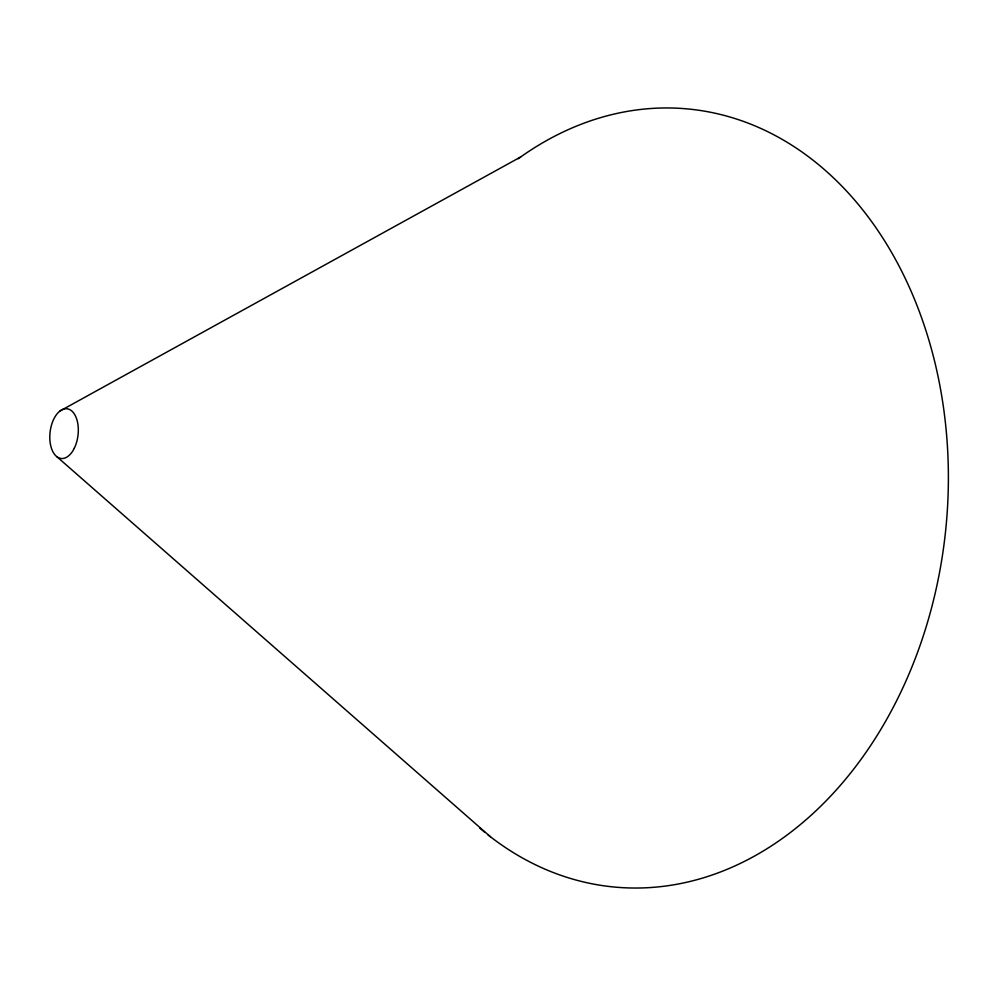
<?xml version="1.0" encoding="UTF-8"?>
<svg xmlns="http://www.w3.org/2000/svg" width="996" height="996" viewBox="0 0 996 996"><rect width="100%" height="100%" fill="white"/><g stroke="black" fill="none" stroke-linecap="round" stroke-linejoin="round"><path stroke-width="1.49" d="M60.096 410.925L520.659 156.982M56.984 456.803L490.505 836.827M518.194 158.738A390.781 296.31 -84.6 0 1 947.881 500.291A390.781 296.31 -84.6 0 1 488.127 834.959M484.566 832.108A390.781 296.31 -84.6 0 1 479.873 828.186M74.351 448.15A25.037 14.056 -83.2 0 0 67.467 408.833A25.037 14.056 -83.2 0 0 50.36 443.905A25.037 14.056 -83.2 0 0 74.351 448.15"/></g></svg>
